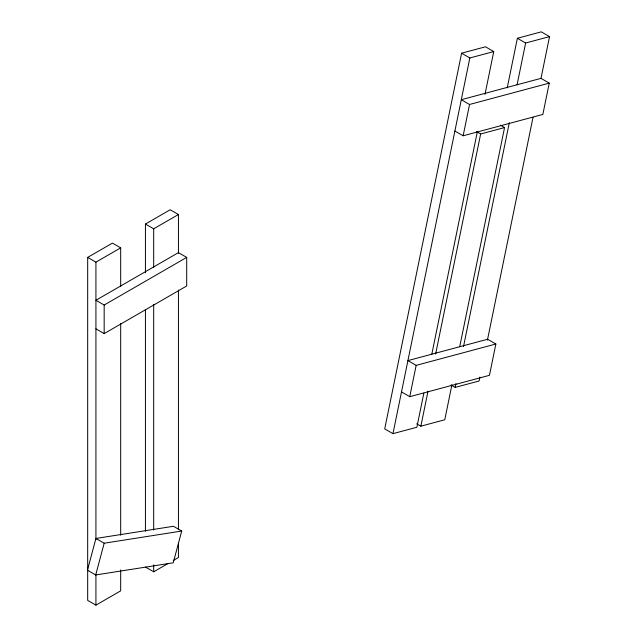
<?xml version="1.0" encoding="UTF-8"?>
<svg xmlns="http://www.w3.org/2000/svg" width="637" height="637" viewBox="0 0 637 637"><rect width="100%" height="100%" fill="white"/><g stroke="black" fill="none" stroke-linecap="round" stroke-linejoin="round"><path stroke-width="0.96" d="M484.988 94.387L493.755 51.565L485.498 46.796L461.594 53.205L384.708 428.892L392.965 433.654L416.869 427.252L423.844 393.188M392.965 433.654L469.843 57.967L493.755 51.565M409.758 396.676L416.16 365.367L495.865 344.012L489.455 375.32L409.758 396.676L401.501 391.914M463.147 135.785L469.549 104.476L549.253 83.121L542.843 114.429L463.147 135.785L454.89 131.023M431.806 354.252L477.416 131.373M416.733 423.804L420.858 426.185L428.032 391.118M435.604 354.108L480.648 133.977L504.56 127.575L459.715 346.727M507.227 87.874L517.379 38.26L541.291 31.85L549.54 36.612L540.98 78.447M451.944 384.716L444.769 419.775L420.858 426.185M451.036 385.019L455.16 387.4L455.957 383.514M463.521 346.544L509.305 122.79M517.069 84.848L525.629 43.021L549.54 36.612M479.868 377.104L479.072 380.998L455.16 387.4M487.432 340.134L533.018 117.359M95.924 538.456L87.46 570.203L95.709 574.964L173.248 562.789L181.712 531.043L173.463 526.281L95.924 538.456L104.173 543.218L181.712 531.043M95.709 574.964L104.173 543.218M120.68 569.98L120.68 590.857L95.924 605.15L87.675 600.388L87.675 257.396L112.43 243.103L120.68 247.865L120.68 286.642M145.435 272.763L145.435 224.049L170.183 209.756L178.44 214.526L178.44 253.295M87.675 257.396L95.924 262.157L120.68 247.865M145.435 224.049L153.684 228.81L178.44 214.526M186.689 257.396L178.44 252.634L95.924 300.266L104.173 305.035L186.689 257.396L186.689 285.981L104.173 333.613L95.924 328.851M145.435 567.041L153.684 571.803L168.192 563.427M173.312 560.472L178.44 557.51L178.44 542.597M517.379 38.26L525.629 43.021M549.253 83.121L540.996 78.359L461.299 99.714L469.549 104.476M461.594 53.205L469.843 57.967M500.435 125.194L504.56 127.575M476.524 131.596L480.648 133.977M495.865 344.012L487.608 339.25L407.911 360.606L416.16 365.367M178.44 290.082L178.44 529.673M153.684 228.81L153.684 267.588M153.684 304.375L153.684 530.048M153.684 564.844L153.684 571.803M145.435 309.55L145.435 531.25M120.68 323.429L120.68 535.184M104.173 305.035L104.173 333.613M95.924 262.157L95.924 539.531M95.924 574.327L95.924 605.15"/></g></svg>
